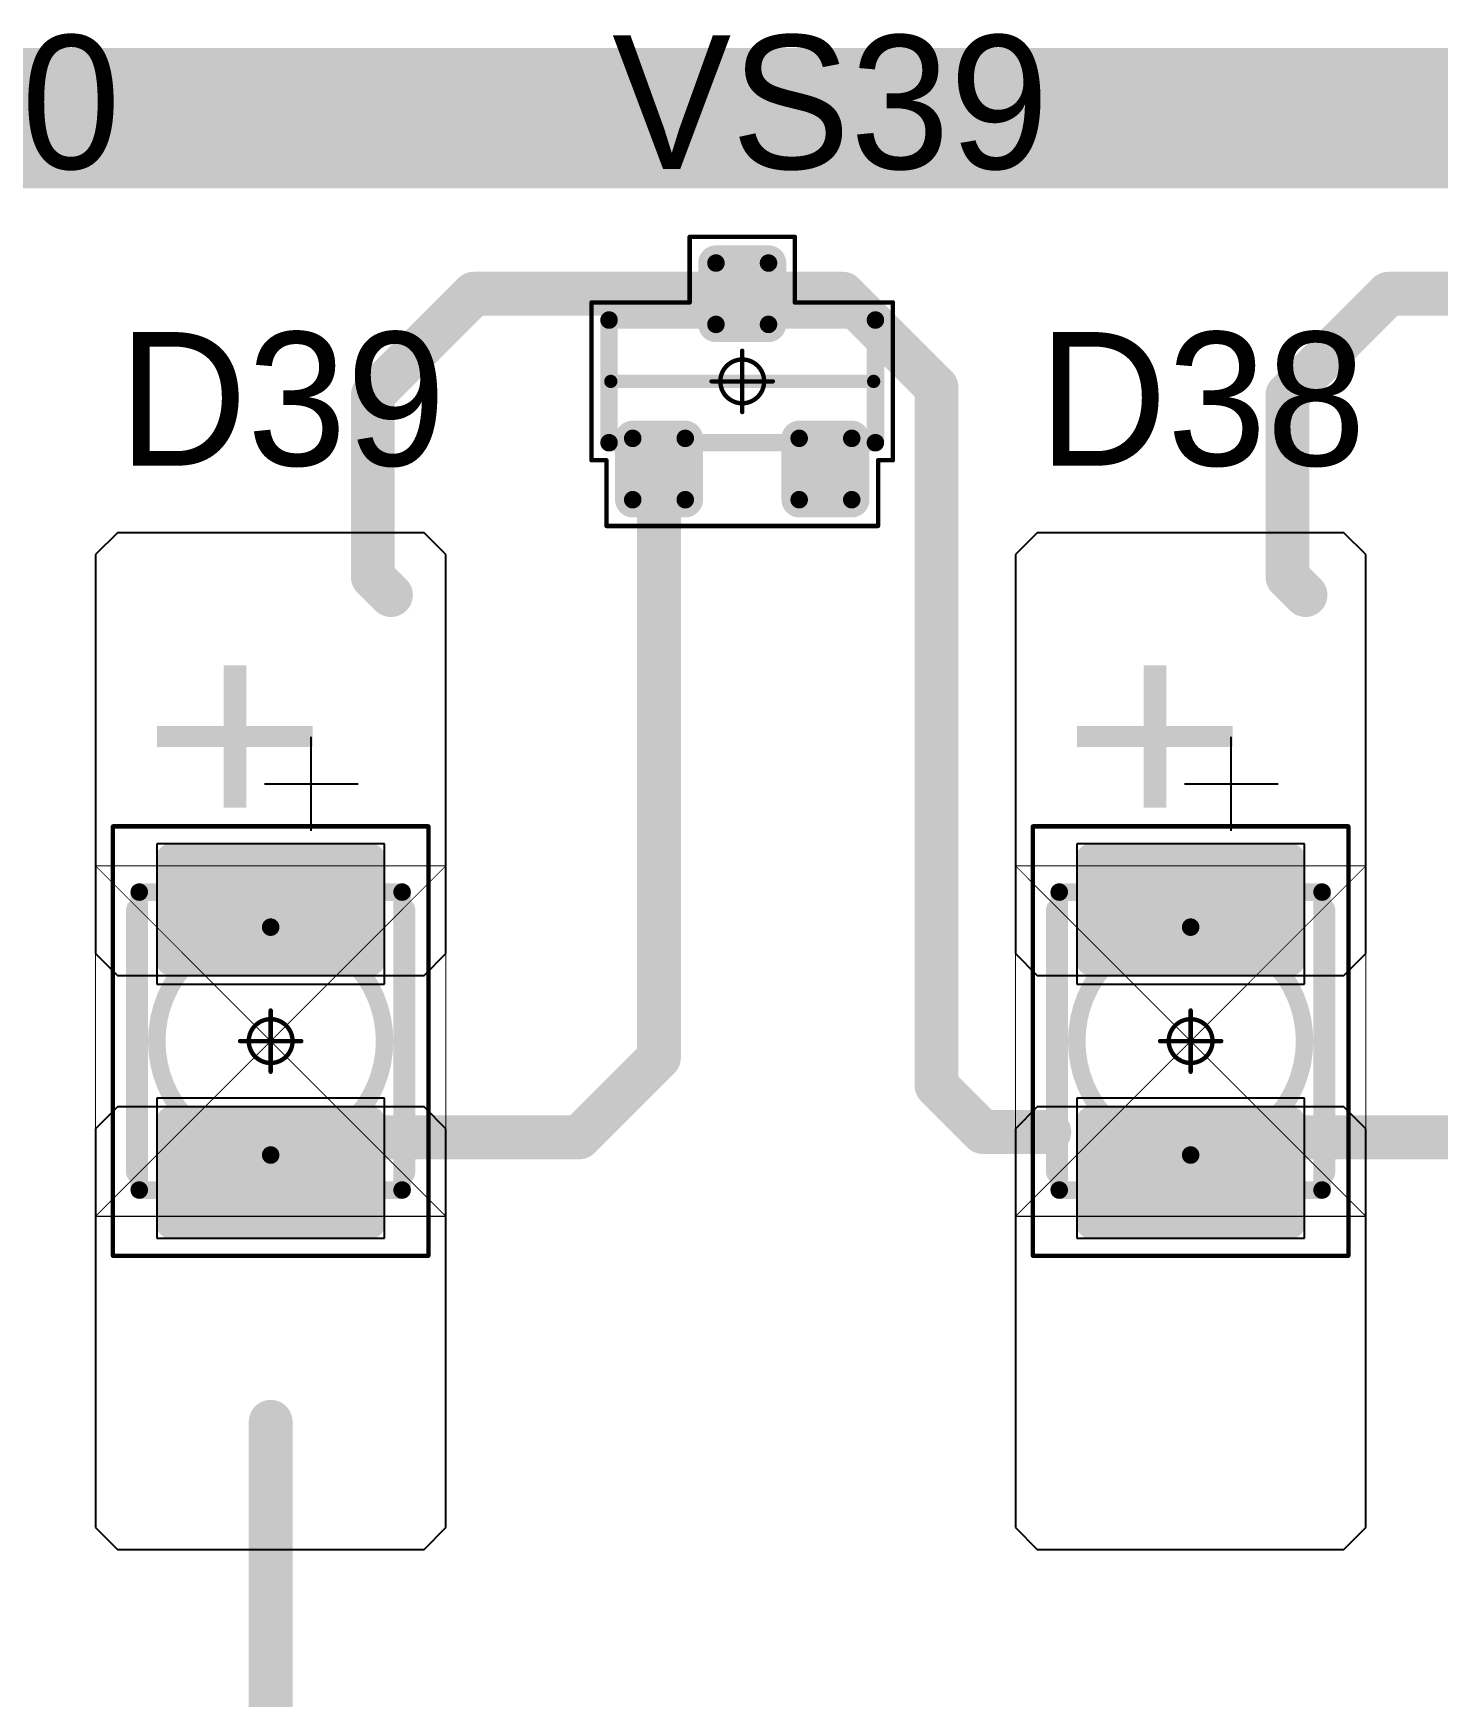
# Model space of a CAD drawing. Header units: millimetres. Extents: x 0 to 775, y 25 to 939.
# Drawn here: x 181.62 to 197.65, y 179.92 to 198.9 of the extents above; entities that cross this region are included whole.
import ezdxf

# ---------------------------------------------------------------- set-up
doc = ezdxf.new("R2010")
doc.units = ezdxf.units.MM
for name, color, linetype in [('Mechanical13', 56, 'Continuous'), ('Mechanical15', 56, 'Continuous'), ('Mechanical9', 56, 'Continuous'), ('TopLayer', 1, 'Continuous'), ('TopOverlay', 2, 'Continuous'), ('TopPaste', 8, 'Continuous'), ('TopSolder', 216, 'Continuous')]:
    doc.layers.add(name, color=color, linetype=linetype)

# ---------------------------------------------------------------- blocks, each defined once
blk = doc.blocks.new('SOT23_30')
at = {"layer": 'Mechanical13', "const_width": 0.2}
for points in [[(-0.7, 1.52), (0.7, 1.52)], [(-0.7, 1.52), (-0.7, -1.52)], [(0.7, 1.52), (0.7, -1.52)], [(-0.7, -1.52), (0.7, -1.52)]]:
    blk.add_lwpolyline(points, dxfattribs=at)
at = {"layer": 'Mechanical13', "const_width": 0.1}
for points in [[(-0.75, 1.52, 1), (-0.65, 1.52, 1)], [(-0.75, 1.52, 1), (-0.65, 1.52, 1)], [(0.65, 1.52, 1), (0.75, 1.52, 1)], [(0.65, 1.52, 1), (0.75, 1.52, 1)], [(-0.75, -1.52, 1), (-0.65, -1.52, 1)], [(-0.75, -1.52, 1), (-0.65, -1.52, 1)], [(0.65, -1.52, 1), (0.75, -1.52, 1)], [(0.65, -1.52, 1), (0.75, -1.52, 1)]]:
    blk.add_lwpolyline(points, format="xyb", close=True, dxfattribs=at)
at = {"layer": 'Mechanical15', "const_width": 0.05}
for points in [[(-0.9, 1.72), (-0.9, 1.55)], [(-0.9, 1.72), (0.9, 1.72)], [(0.9, 1.72), (0.9, 0.6)], [(-1.65, 1.55), (-1.65, -1.55)], [(-1.65, 1.55), (-0.9, 1.55)], [(0.9, 0.6), (1.65, 0.6)], [(1.65, 0.6), (1.65, -0.6)], [(0, 0.35), (0, -0.35)], [(-0.35, 0), (0.35, 0)], [(0.9, -0.6), (1.65, -0.6)], [(0.9, -0.6), (0.9, -1.72)], [(-1.65, -1.55), (-0.9, -1.55)], [(-0.9, -1.55), (-0.9, -1.72)], [(-0.9, -1.72), (0.9, -1.72)]]:
    blk.add_lwpolyline(points, dxfattribs=at)
at = {"layer": 'Mechanical15'}
for points, const_width in [([(-0.913, 1.72, 1), (-0.888, 1.72, 1)], 0.025), ([(-0.913, 1.72, 1), (-0.888, 1.72, 1)], 0.025), ([(0.888, 1.72, 1), (0.913, 1.72, 1)], 0.025), ([(0.888, 1.72, 1), (0.913, 1.72, 1)], 0.025), ([(-1.662, 1.55, 1), (-1.637, 1.55, 1)], 0.025), ([(-1.662, 1.55, 1), (-1.637, 1.55, 1)], 0.025), ([(-0.913, 1.55, 1), (-0.888, 1.55, 1)], 0.025), ([(-0.913, 1.55, 1), (-0.888, 1.55, 1)], 0.025), ([(0.888, 0.6, 1), (0.913, 0.6, 1)], 0.025), ([(0.888, 0.6, 1), (0.913, 0.6, 1)], 0.025), ([(1.637, 0.6, 1), (1.662, 0.6, 1)], 0.025), ([(1.637, 0.6, 1), (1.662, 0.6, 1)], 0.025), ([(0.25, 0, 1), (-0.25, 0, 1)], 0.05), ([(-0.012, 0.35, 1), (0.012, 0.35, 1)], 0.025), ([(-0.362, 0, 1), (-0.337, 0, 1)], 0.025), ([(-0.262, 0, 1), (-0.238, 0, 1)], 0.025), ([(0.238, 0, 1), (0.262, 0, 1)], 0.025), ([(0.337, 0, 1), (0.362, 0, 1)], 0.025), ([(-0.012, -0.35, 1), (0.012, -0.35, 1)], 0.025), ([(0.888, -0.6, 1), (0.913, -0.6, 1)], 0.025), ([(0.888, -0.6, 1), (0.913, -0.6, 1)], 0.025), ([(1.637, -0.6, 1), (1.662, -0.6, 1)], 0.025), ([(1.637, -0.6, 1), (1.662, -0.6, 1)], 0.025), ([(-1.662, -1.55, 1), (-1.637, -1.55, 1)], 0.025), ([(-1.662, -1.55, 1), (-1.637, -1.55, 1)], 0.025), ([(-0.913, -1.55, 1), (-0.888, -1.55, 1)], 0.025), ([(-0.913, -1.55, 1), (-0.888, -1.55, 1)], 0.025), ([(-0.913, -1.72, 1), (-0.888, -1.72, 1)], 0.025), ([(-0.913, -1.72, 1), (-0.888, -1.72, 1)], 0.025), ([(0.888, -1.72, 1), (0.913, -1.72, 1)], 0.025), ([(0.888, -1.72, 1), (0.913, -1.72, 1)], 0.025)]:
    blk.add_lwpolyline(points, format="xyb", close=True, dxfattribs=dict(at, const_width=const_width))
at = {"layer": 'TopLayer', "const_width": 0.1}
for points in [[(-1.4, 1.25, 1), (-1.3, 1.25, 1)], [(-0.7, 1.25, 1), (-0.6, 1.25, 1)], [(-1.4, 0.65, 1), (-1.3, 0.65, 1)], [(-0.7, 0.65, 1), (-0.6, 0.65, 1)], [(0.6, 0.3, 1), (0.7, 0.3, 1)], [(1.3, 0.3, 1), (1.4, 0.3, 1)], [(0.6, -0.3, 1), (0.7, -0.3, 1)], [(1.3, -0.3, 1), (1.4, -0.3, 1)], [(-1.4, -0.65, 1), (-1.3, -0.65, 1)], [(-0.7, -0.65, 1), (-0.6, -0.65, 1)], [(-1.4, -1.25, 1), (-1.3, -1.25, 1)], [(-0.7, -1.25, 1), (-0.6, -1.25, 1)]]:
    blk.add_lwpolyline(points, format="xyb", close=True, dxfattribs=at)
at = {"layer": 'TopLayer'}
for points in [[(-1.35, 1.35), (-1.35, 0.55), (-0.65, 1.35), (-0.65, 0.55)], [(-1.45, 1.25), (-1.45, 0.65), (-0.55, 1.25), (-0.55, 0.65)], [(0.65, 0.4), (0.65, -0.4), (1.35, 0.4), (1.35, -0.4)], [(0.55, 0.3), (0.55, -0.3), (1.45, 0.3), (1.45, -0.3)], [(-1.35, -0.55), (-1.35, -1.35), (-0.65, -0.55), (-0.65, -1.35)], [(-1.45, -0.65), (-1.45, -1.25), (-0.55, -0.65), (-0.55, -1.25)]]:
    blk.add_solid(points, dxfattribs=at)
at = {"layer": 'TopOverlay', "const_width": 0.15}
blk.add_lwpolyline([(0, 1.5), (0, -1.5)], dxfattribs=at)
at = {"layer": 'TopOverlay', "const_width": 0.075}
for points in [[(-0.038, 1.5, 1), (0.038, 1.5, 1)], [(-0.038, -1.5, 1), (0.038, -1.5, 1)]]:
    blk.add_lwpolyline(points, format="xyb", close=True, dxfattribs=at)
at = {"layer": 'TopPaste', "const_width": 0.075}
for points in [[(-1.387, 1.25, 1), (-1.313, 1.25, 1)], [(-0.687, 1.25, 1), (-0.613, 1.25, 1)], [(-1.387, 0.65, 1), (-1.313, 0.65, 1)], [(-0.687, 0.65, 1), (-0.613, 0.65, 1)], [(0.613, 0.3, 1), (0.687, 0.3, 1)], [(1.313, 0.3, 1), (1.387, 0.3, 1)], [(0.613, -0.3, 1), (0.687, -0.3, 1)], [(1.313, -0.3, 1), (1.387, -0.3, 1)], [(-1.387, -0.65, 1), (-1.313, -0.65, 1)], [(-0.687, -0.65, 1), (-0.613, -0.65, 1)], [(-1.387, -1.25, 1), (-1.313, -1.25, 1)], [(-0.687, -1.25, 1), (-0.613, -1.25, 1)]]:
    blk.add_lwpolyline(points, format="xyb", close=True, dxfattribs=at)
at = {"layer": 'TopPaste'}
for points in [[(-1.425, 1.25), (-1.425, 0.65), (-0.575, 1.25), (-0.575, 0.65)], [(-1.35, 1.325), (-1.35, 0.575), (-0.65, 1.325), (-0.65, 0.575)], [(0.575, 0.3), (0.575, -0.3), (1.425, 0.3), (1.425, -0.3)], [(0.65, 0.375), (0.65, -0.375), (1.35, 0.375), (1.35, -0.375)], [(-1.425, -0.65), (-1.425, -1.25), (-0.575, -0.65), (-0.575, -1.25)], [(-1.35, -0.575), (-1.35, -1.325), (-0.65, -0.575), (-0.65, -1.325)]]:
    blk.add_solid(points, dxfattribs=at)
at = {"layer": 'TopSolder', "const_width": 0.202}
for points in [[(-1.451, 1.25, 1), (-1.249, 1.25, 1)], [(-0.751, 1.25, 1), (-0.549, 1.25, 1)], [(-1.451, 0.65, 1), (-1.249, 0.65, 1)], [(-0.751, 0.65, 1), (-0.549, 0.65, 1)], [(0.549, 0.3, 1), (0.751, 0.3, 1)], [(1.249, 0.3, 1), (1.451, 0.3, 1)], [(0.549, -0.3, 1), (0.751, -0.3, 1)], [(1.249, -0.3, 1), (1.451, -0.3, 1)], [(-1.451, -0.65, 1), (-1.249, -0.65, 1)], [(-0.751, -0.65, 1), (-0.549, -0.65, 1)], [(-1.451, -1.25, 1), (-1.249, -1.25, 1)], [(-0.751, -1.25, 1), (-0.549, -1.25, 1)]]:
    blk.add_lwpolyline(points, format="xyb", close=True, dxfattribs=at)
at = {"layer": 'TopSolder'}
for points in [[(-1.35, 1.452), (-1.35, 0.448), (-0.65, 1.452), (-0.65, 0.448)], [(-1.552, 1.25), (-1.552, 0.65), (-0.448, 1.25), (-0.448, 0.65)], [(0.65, 0.502), (0.65, -0.502), (1.35, 0.502), (1.35, -0.502)], [(0.448, 0.3), (0.448, -0.3), (1.552, 0.3), (1.552, -0.3)], [(-1.35, -0.448), (-1.35, -1.452), (-0.65, -0.448), (-0.65, -1.452)], [(-1.552, -0.65), (-1.552, -1.25), (-0.448, -0.65), (-0.448, -1.25)]]:
    blk.add_solid(points, dxfattribs=at)
blk = doc.blocks.new('T66G_123')
at = {"layer": 'Mechanical13'}
for p, q in [((2.936, 0.071), (2.936, -1)), ((2.4, -0.464), (3.471, -0.464))]:
    blk.add_line(p, q, dxfattribs=at)
at = {"layer": 'Mechanical13', "const_width": 0.2}
for points in [[(-1.7, 1.5), (-1.7, -1.5)], [(-1.7, 1.5), (1.7, 1.5)], [(1.7, 1.5), (1.7, -1.5)], [(-1.7, -1.5), (1.7, -1.5)]]:
    blk.add_lwpolyline(points, dxfattribs=at)
at = {"layer": 'Mechanical13'}
for points, const_width in [([(-1.75, 1.5, 1), (-1.65, 1.5, 1)], 0.1), ([(-1.75, 1.5, 1), (-1.65, 1.5, 1)], 0.1), ([(1.65, 1.5, 1), (1.75, 1.5, 1)], 0.1), ([(1.65, 1.5, 1), (1.75, 1.5, 1)], 0.1), ([(1.3, 0, 1), (-1.3, 0, 1)], 0.2), ([(-1.35, 0, 1), (-1.25, 0, 1)], 0.1), ([(1.25, 0, 1), (1.35, 0, 1)], 0.1), ([(-1.75, -1.5, 1), (-1.65, -1.5, 1)], 0.1), ([(-1.75, -1.5, 1), (-1.65, -1.5, 1)], 0.1), ([(1.65, -1.5, 1), (1.75, -1.5, 1)], 0.1), ([(1.65, -1.5, 1), (1.75, -1.5, 1)], 0.1)]:
    blk.add_lwpolyline(points, format="xyb", close=True, dxfattribs=dict(at, const_width=const_width))
at = {"layer": 'Mechanical15', "const_width": 0.05}
for points in [[(-2.45, 1.8), (2.45, 1.8)], [(-2.45, 1.8), (-2.45, -1.8)], [(2.45, 1.8), (2.45, -1.8)], [(0, 0.35), (0, -0.35)], [(-0.35, 0), (0.35, 0)], [(-2.45, -1.8), (2.45, -1.8)]]:
    blk.add_lwpolyline(points, dxfattribs=at)
at = {"layer": 'Mechanical15'}
for points, const_width in [([(-2.462, 1.8, 1), (-2.438, 1.8, 1)], 0.025), ([(-2.462, 1.8, 1), (-2.438, 1.8, 1)], 0.025), ([(2.438, 1.8, 1), (2.462, 1.8, 1)], 0.025), ([(2.438, 1.8, 1), (2.462, 1.8, 1)], 0.025), ([(0.25, 0, 1), (-0.25, 0, 1)], 0.05), ([(-0.012, 0.35, 1), (0.012, 0.35, 1)], 0.025), ([(-0.362, 0, 1), (-0.337, 0, 1)], 0.025), ([(-0.262, 0, 1), (-0.238, 0, 1)], 0.025), ([(0.238, 0, 1), (0.262, 0, 1)], 0.025), ([(0.337, 0, 1), (0.362, 0, 1)], 0.025), ([(-0.012, -0.35, 1), (0.012, -0.35, 1)], 0.025), ([(-2.462, -1.8, 1), (-2.438, -1.8, 1)], 0.025), ([(-2.462, -1.8, 1), (-2.438, -1.8, 1)], 0.025), ([(2.438, -1.8, 1), (2.462, -1.8, 1)], 0.025), ([(2.438, -1.8, 1), (2.462, -1.8, 1)], 0.025)]:
    blk.add_lwpolyline(points, format="xyb", close=True, dxfattribs=dict(at, const_width=const_width))
at = {"layer": 'TopLayer'}
for p, q in [((-5.55, 2), (-5.8, 1.75)), ((-1, 2), (-5.55, 2)), ((-0.75, 1.75), (-1, 2)), ((1, 2), (0.75, 1.75)), ((5.55, 2), (1, 2)), ((5.8, 1.75), (5.55, 2)), ((-5.8, 1.75), (-5.8, -1.75)), ((-0.75, -1.75), (-0.75, 1.75)), ((0.75, 1.75), (0.75, -1.75)), ((5.8, -1.75), (5.8, 1.75)), ((-5.8, -1.75), (-5.55, -2)), ((-1, -2), (-0.75, -1.75)), ((0.75, -1.75), (1, -2)), ((5.55, -2), (5.8, -1.75)), ((-5.55, -2), (-1, -2)), ((1, -2), (5.55, -2))]:
    blk.add_line(p, q, dxfattribs=at)
at = {"layer": 'TopLayer', "const_width": 0.15}
for points in [[(-2.175, 1.15, 1), (-2.025, 1.15, 1)], [(-0.975, 1.15, 1), (-0.825, 1.15, 1)], [(0.825, 1.15, 1), (0.975, 1.15, 1)], [(2.025, 1.15, 1), (2.175, 1.15, 1)], [(-2.175, -1.15, 1), (-2.025, -1.15, 1)], [(-0.975, -1.15, 1), (-0.825, -1.15, 1)], [(0.825, -1.15, 1), (0.975, -1.15, 1)], [(2.025, -1.15, 1), (2.175, -1.15, 1)]]:
    blk.add_lwpolyline(points, format="xyb", close=True, dxfattribs=at)
at = {"layer": 'TopLayer'}
for points in [[(-0.75, 1.15), (-2.25, 1.15), (-0.75, -1.15), (-2.25, -1.15)], [(-0.9, 1.3), (-2.1, 1.3), (-0.9, -1.3), (-2.1, -1.3)], [(2.25, 1.15), (0.75, 1.15), (2.25, -1.15), (0.75, -1.15)], [(2.1, 1.3), (0.9, 1.3), (2.1, -1.3), (0.9, -1.3)]]:
    blk.add_solid(points, dxfattribs=at)
at = {"layer": 'TopOverlay', "const_width": 0.25}
for points in [[(-1.5, 1.525), (1.5, 1.525)], [(-1.5, -1.525), (1.5, -1.525)]]:
    blk.add_lwpolyline(points, dxfattribs=at)
at = {"layer": 'TopOverlay', "const_width": 0.125}
for points in [[(-1.562, 1.525, 1), (-1.438, 1.525, 1)], [(1.438, 1.525, 1), (1.562, 1.525, 1)], [(-1.562, -1.525, 1), (-1.438, -1.525, 1)], [(1.438, -1.525, 1), (1.562, -1.525, 1)]]:
    blk.add_lwpolyline(points, format="xyb", close=True, dxfattribs=at)
at = {"layer": 'TopPaste', "const_width": 0.125}
for points in [[(-2.163, 1.15, 1), (-2.038, 1.15, 1)], [(-0.963, 1.15, 1), (-0.838, 1.15, 1)], [(0.838, 1.15, 1), (0.963, 1.15, 1)], [(2.038, 1.15, 1), (2.163, 1.15, 1)], [(-2.163, -1.15, 1), (-2.038, -1.15, 1)], [(-0.963, -1.15, 1), (-0.838, -1.15, 1)], [(0.838, -1.15, 1), (0.963, -1.15, 1)], [(2.038, -1.15, 1), (2.163, -1.15, 1)]]:
    blk.add_lwpolyline(points, format="xyb", close=True, dxfattribs=at)
at = {"layer": 'TopPaste'}
for points in [[(-0.775, 1.15), (-2.225, 1.15), (-0.775, -1.15), (-2.225, -1.15)], [(-0.9, 1.275), (-2.1, 1.275), (-0.9, -1.275), (-2.1, -1.275)], [(2.225, 1.15), (0.775, 1.15), (2.225, -1.15), (0.775, -1.15)], [(2.1, 1.275), (0.9, 1.275), (2.1, -1.275), (0.9, -1.275)]]:
    blk.add_solid(points, dxfattribs=at)
at = {"layer": 'TopSolder'}
for p, q in [((-2.25, 1.3), (-2.25, -1.3)), ((-0.65, 1.3), (-2.25, 1.3)), ((-0.65, -1.3), (-0.65, 1.3)), ((0.65, 1.3), (0.65, -1.3)), ((2.25, 1.3), (0.65, 1.3)), ((2.25, -1.3), (2.25, 1.3)), ((-2.25, -1.3), (-0.65, -1.3)), ((0.65, -1.3), (2.25, -1.3))]:
    blk.add_line(p, q, dxfattribs=at)
at = {"layer": 'TopOverlay'}
blk.add_text('+', height=2.5, dxfattribs=at).set_placement((2.5, -0.8))
blk = doc.blocks.new('T66G_124')
at = {"layer": 'Mechanical13'}
for p, q in [((2.936, 0.071), (2.936, -1)), ((2.4, -0.464), (3.471, -0.464))]:
    blk.add_line(p, q, dxfattribs=at)
at = {"layer": 'Mechanical13', "const_width": 0.2}
for points in [[(-1.7, 1.5), (-1.7, -1.5)], [(-1.7, 1.5), (1.7, 1.5)], [(1.7, 1.5), (1.7, -1.5)], [(-1.7, -1.5), (1.7, -1.5)]]:
    blk.add_lwpolyline(points, dxfattribs=at)
at = {"layer": 'Mechanical13'}
for points, const_width in [([(-1.75, 1.5, 1), (-1.65, 1.5, 1)], 0.1), ([(-1.75, 1.5, 1), (-1.65, 1.5, 1)], 0.1), ([(1.65, 1.5, 1), (1.75, 1.5, 1)], 0.1), ([(1.65, 1.5, 1), (1.75, 1.5, 1)], 0.1), ([(1.3, 0, 1), (-1.3, 0, 1)], 0.2), ([(-1.35, 0, 1), (-1.25, 0, 1)], 0.1), ([(1.25, 0, 1), (1.35, 0, 1)], 0.1), ([(-1.75, -1.5, 1), (-1.65, -1.5, 1)], 0.1), ([(-1.75, -1.5, 1), (-1.65, -1.5, 1)], 0.1), ([(1.65, -1.5, 1), (1.75, -1.5, 1)], 0.1), ([(1.65, -1.5, 1), (1.75, -1.5, 1)], 0.1)]:
    blk.add_lwpolyline(points, format="xyb", close=True, dxfattribs=dict(at, const_width=const_width))
at = {"layer": 'Mechanical15', "const_width": 0.05}
for points in [[(-2.45, 1.8), (2.45, 1.8)], [(-2.45, 1.8), (-2.45, -1.8)], [(2.45, 1.8), (2.45, -1.8)], [(0, 0.35), (0, -0.35)], [(-0.35, 0), (0.35, 0)], [(-2.45, -1.8), (2.45, -1.8)]]:
    blk.add_lwpolyline(points, dxfattribs=at)
at = {"layer": 'Mechanical15'}
for points, const_width in [([(-2.462, 1.8, 1), (-2.438, 1.8, 1)], 0.025), ([(-2.462, 1.8, 1), (-2.438, 1.8, 1)], 0.025), ([(2.438, 1.8, 1), (2.462, 1.8, 1)], 0.025), ([(2.438, 1.8, 1), (2.462, 1.8, 1)], 0.025), ([(0.25, 0, 1), (-0.25, 0, 1)], 0.05), ([(-0.012, 0.35, 1), (0.012, 0.35, 1)], 0.025), ([(-0.362, 0, 1), (-0.337, 0, 1)], 0.025), ([(-0.262, 0, 1), (-0.238, 0, 1)], 0.025), ([(0.238, 0, 1), (0.262, 0, 1)], 0.025), ([(0.337, 0, 1), (0.362, 0, 1)], 0.025), ([(-0.012, -0.35, 1), (0.012, -0.35, 1)], 0.025), ([(-2.462, -1.8, 1), (-2.438, -1.8, 1)], 0.025), ([(-2.462, -1.8, 1), (-2.438, -1.8, 1)], 0.025), ([(2.438, -1.8, 1), (2.462, -1.8, 1)], 0.025), ([(2.438, -1.8, 1), (2.462, -1.8, 1)], 0.025)]:
    blk.add_lwpolyline(points, format="xyb", close=True, dxfattribs=dict(at, const_width=const_width))
at = {"layer": 'TopLayer'}
for p, q in [((-5.55, 2), (-5.8, 1.75)), ((-1, 2), (-5.55, 2)), ((-0.75, 1.75), (-1, 2)), ((1, 2), (0.75, 1.75)), ((5.55, 2), (1, 2)), ((5.8, 1.75), (5.55, 2)), ((-5.8, 1.75), (-5.8, -1.75)), ((-0.75, -1.75), (-0.75, 1.75)), ((0.75, 1.75), (0.75, -1.75)), ((5.8, -1.75), (5.8, 1.75)), ((-5.8, -1.75), (-5.55, -2)), ((-1, -2), (-0.75, -1.75)), ((0.75, -1.75), (1, -2)), ((5.55, -2), (5.8, -1.75)), ((-5.55, -2), (-1, -2)), ((1, -2), (5.55, -2))]:
    blk.add_line(p, q, dxfattribs=at)
at = {"layer": 'TopLayer', "const_width": 0.15}
for points in [[(-2.175, 1.15, 1), (-2.025, 1.15, 1)], [(-0.975, 1.15, 1), (-0.825, 1.15, 1)], [(0.825, 1.15, 1), (0.975, 1.15, 1)], [(2.025, 1.15, 1), (2.175, 1.15, 1)], [(-2.175, -1.15, 1), (-2.025, -1.15, 1)], [(-0.975, -1.15, 1), (-0.825, -1.15, 1)], [(0.825, -1.15, 1), (0.975, -1.15, 1)], [(2.025, -1.15, 1), (2.175, -1.15, 1)]]:
    blk.add_lwpolyline(points, format="xyb", close=True, dxfattribs=at)
at = {"layer": 'TopLayer'}
for points in [[(-0.75, 1.15), (-2.25, 1.15), (-0.75, -1.15), (-2.25, -1.15)], [(-0.9, 1.3), (-2.1, 1.3), (-0.9, -1.3), (-2.1, -1.3)], [(2.25, 1.15), (0.75, 1.15), (2.25, -1.15), (0.75, -1.15)], [(2.1, 1.3), (0.9, 1.3), (2.1, -1.3), (0.9, -1.3)]]:
    blk.add_solid(points, dxfattribs=at)
at = {"layer": 'TopOverlay', "const_width": 0.25}
for points in [[(-1.5, 1.525), (1.5, 1.525)], [(-1.5, -1.525), (1.5, -1.525)]]:
    blk.add_lwpolyline(points, dxfattribs=at)
at = {"layer": 'TopOverlay', "const_width": 0.125}
for points in [[(-1.562, 1.525, 1), (-1.438, 1.525, 1)], [(1.438, 1.525, 1), (1.562, 1.525, 1)], [(-1.562, -1.525, 1), (-1.438, -1.525, 1)], [(1.438, -1.525, 1), (1.562, -1.525, 1)]]:
    blk.add_lwpolyline(points, format="xyb", close=True, dxfattribs=at)
at = {"layer": 'TopPaste', "const_width": 0.125}
for points in [[(-2.163, 1.15, 1), (-2.038, 1.15, 1)], [(-0.963, 1.15, 1), (-0.838, 1.15, 1)], [(0.838, 1.15, 1), (0.963, 1.15, 1)], [(2.038, 1.15, 1), (2.163, 1.15, 1)], [(-2.163, -1.15, 1), (-2.038, -1.15, 1)], [(-0.963, -1.15, 1), (-0.838, -1.15, 1)], [(0.838, -1.15, 1), (0.963, -1.15, 1)], [(2.038, -1.15, 1), (2.163, -1.15, 1)]]:
    blk.add_lwpolyline(points, format="xyb", close=True, dxfattribs=at)
at = {"layer": 'TopPaste'}
for points in [[(-0.775, 1.15), (-2.225, 1.15), (-0.775, -1.15), (-2.225, -1.15)], [(-0.9, 1.275), (-2.1, 1.275), (-0.9, -1.275), (-2.1, -1.275)], [(2.225, 1.15), (0.775, 1.15), (2.225, -1.15), (0.775, -1.15)], [(2.1, 1.275), (0.9, 1.275), (2.1, -1.275), (0.9, -1.275)]]:
    blk.add_solid(points, dxfattribs=at)
at = {"layer": 'TopSolder'}
for p, q in [((-2.25, 1.3), (-2.25, -1.3)), ((-0.65, 1.3), (-2.25, 1.3)), ((-0.65, -1.3), (-0.65, 1.3)), ((0.65, 1.3), (0.65, -1.3)), ((2.25, 1.3), (0.65, 1.3)), ((2.25, -1.3), (2.25, 1.3)), ((-2.25, -1.3), (-0.65, -1.3)), ((0.65, -1.3), (2.25, -1.3))]:
    blk.add_line(p, q, dxfattribs=at)
at = {"layer": 'TopOverlay'}
blk.add_text('+', height=2.5, dxfattribs=at).set_placement((2.5, -0.8))

msp = doc.modelspace()

# ---------------------------------------------------------------- linework, layer by layer
at = {"layer": 'Mechanical9'}
for points, const_width in [([(182.333, 189.4), (186.333, 189.4)], 0.0127), ([(182.333, 185.4), (182.333, 189.4)], 0.0127), ([(182.333, 185.4), (186.333, 189.4)], 0.01), ([(182.333, 189.4), (186.333, 185.4)], 0.01), ([(186.333, 185.4), (186.333, 189.4)], 0.0127), ([(192.833, 189.4), (196.833, 189.4)], 0.0127), ([(192.833, 185.4), (192.833, 189.4)], 0.0127), ([(192.833, 185.4), (196.833, 189.4)], 0.01), ([(192.833, 189.4), (196.833, 185.4)], 0.01), ([(196.833, 185.4), (196.833, 189.4)], 0.0127), ([(182.333, 185.4), (186.333, 185.4)], 0.0127), ([(192.833, 185.4), (196.833, 185.4)], 0.0127)]:
    msp.add_lwpolyline(points, dxfattribs=dict(at, const_width=const_width))
for points, const_width in [([(182.33, 189.4, 1), (182.336, 189.4, 1)], 0.00635), ([(182.33, 189.4, 1), (182.336, 189.4, 1)], 0.00635), ([(182.33, 189.4, 1), (182.335, 189.4, 1)], 0.005), ([(186.33, 189.4, 1), (186.336, 189.4, 1)], 0.00635), ([(186.33, 189.4, 1), (186.336, 189.4, 1)], 0.00635), ([(186.33, 189.4, 1), (186.335, 189.4, 1)], 0.005), ([(192.83, 189.4, 1), (192.836, 189.4, 1)], 0.00635), ([(192.83, 189.4, 1), (192.836, 189.4, 1)], 0.00635), ([(192.83, 189.4, 1), (192.835, 189.4, 1)], 0.005), ([(196.83, 189.4, 1), (196.836, 189.4, 1)], 0.00635), ([(196.83, 189.4, 1), (196.836, 189.4, 1)], 0.00635), ([(196.83, 189.4, 1), (196.835, 189.4, 1)], 0.005), ([(182.33, 185.4, 1), (182.336, 185.4, 1)], 0.00635), ([(182.33, 185.4, 1), (182.336, 185.4, 1)], 0.00635), ([(182.33, 185.4, 1), (182.335, 185.4, 1)], 0.005), ([(186.33, 185.4, 1), (186.336, 185.4, 1)], 0.00635), ([(186.33, 185.4, 1), (186.336, 185.4, 1)], 0.00635), ([(186.33, 185.4, 1), (186.335, 185.4, 1)], 0.005), ([(192.83, 185.4, 1), (192.836, 185.4, 1)], 0.00635), ([(192.83, 185.4, 1), (192.836, 185.4, 1)], 0.00635), ([(192.83, 185.4, 1), (192.835, 185.4, 1)], 0.005), ([(196.83, 185.4, 1), (196.836, 185.4, 1)], 0.00635), ([(196.83, 185.4, 1), (196.836, 185.4, 1)], 0.00635), ([(196.83, 185.4, 1), (196.835, 185.4, 1)], 0.005)]:
    msp.add_lwpolyline(points, format="xyb", close=True, dxfattribs=dict(at, const_width=const_width))
at = {"layer": 'TopLayer'}
for points, const_width in [([(179.085, 197.93), (210.363, 197.93)], 1.6), ([(185.499, 194.775), (186.65, 195.927)], 0.5), ([(186.65, 195.927), (189.715, 195.927)], 0.5), ([(189.715, 195.927), (190.866, 195.927)], 0.5), ([(190.866, 195.927), (191.932, 194.86)], 0.5), ([(195.938, 194.775), (197.089, 195.927)], 0.5), ([(197.089, 195.927), (200.154, 195.927)], 0.5), ([(185.499, 192.695), (185.499, 194.775)], 0.5), ([(191.932, 186.893), (191.932, 194.86)], 0.5), ([(195.938, 192.695), (195.938, 194.775)], 0.5), ([(188.765, 187.212), (188.765, 193.927)], 0.5), ([(185.499, 192.695), (185.706, 192.489)], 0.5), ([(195.938, 192.695), (196.144, 192.489)], 0.5), ([(187.854, 186.301), (188.765, 187.212)], 0.5), ([(191.932, 186.893), (192.462, 186.362)], 0.5), ([(192.462, 186.362), (193.22, 186.362)], 0.5), ([(185.413, 186.301), (187.854, 186.301)], 0.5), ([(195.852, 186.301), (198.293, 186.301)], 0.5), ([(184.333, 176.758), (184.333, 183.056)], 0.5)]:
    msp.add_lwpolyline(points, dxfattribs=dict(at, const_width=const_width))
at = {"layer": 'TopLayer', "const_width": 0.25}
for points in [[(186.525, 195.927, 1), (186.775, 195.927, 1)], [(186.525, 195.927, 1), (186.775, 195.927, 1)], [(189.59, 195.927, 1), (189.84, 195.927, 1)], [(189.59, 195.927, 1), (189.84, 195.927, 1)], [(190.741, 195.927, 1), (190.991, 195.927, 1)], [(190.741, 195.927, 1), (190.991, 195.927, 1)], [(196.964, 195.927, 1), (197.214, 195.927, 1)], [(196.964, 195.927, 1), (197.214, 195.927, 1)], [(185.374, 194.775, 1), (185.624, 194.775, 1)], [(185.374, 194.775, 1), (185.624, 194.775, 1)], [(191.807, 194.86, 1), (192.057, 194.86, 1)], [(191.807, 194.86, 1), (192.057, 194.86, 1)], [(195.813, 194.775, 1), (196.063, 194.775, 1)], [(195.813, 194.775, 1), (196.063, 194.775, 1)], [(188.64, 193.927, 1), (188.89, 193.927, 1)], [(185.374, 192.695, 1), (185.624, 192.695, 1)], [(185.374, 192.695, 1), (185.624, 192.695, 1)], [(195.813, 192.695, 1), (196.063, 192.695, 1)], [(195.813, 192.695, 1), (196.063, 192.695, 1)], [(185.581, 192.489, 1), (185.831, 192.489, 1)], [(196.019, 192.489, 1), (196.269, 192.489, 1)], [(188.64, 187.212, 1), (188.89, 187.212, 1)], [(188.64, 187.212, 1), (188.89, 187.212, 1)], [(191.807, 186.893, 1), (192.057, 186.893, 1)], [(191.807, 186.893, 1), (192.057, 186.893, 1)], [(192.337, 186.362, 1), (192.587, 186.362, 1)], [(192.337, 186.362, 1), (192.587, 186.362, 1)], [(193.095, 186.362, 1), (193.345, 186.362, 1)], [(185.288, 186.301, 1), (185.538, 186.301, 1)], [(187.729, 186.301, 1), (187.979, 186.301, 1)], [(187.729, 186.301, 1), (187.979, 186.301, 1)], [(195.727, 186.301, 1), (195.977, 186.301, 1)], [(184.208, 183.056, 1), (184.458, 183.056, 1)]]:
    msp.add_lwpolyline(points, format="xyb", close=True, dxfattribs=at)

# ---------------------------------------------------------------- block references
at = {"rotation": 90}
for name, p in [('SOT23_30', (189.715, 194.927)), ('T66G_123', (184.333, 187.4)), ('T66G_124', (194.833, 187.4))]:
    msp.add_blockref(name, p, dxfattribs=at)

# ---------------------------------------------------------------- texts
at = {"layer": 'TopOverlay'}
for s, p in [('VS40', (177.635, 197.352)), ('VS39', (188.23, 197.352)), ('D39', (182.593, 193.966)), ('D38', (193.093, 193.966))]:
    msp.add_text(s, height=1.524, dxfattribs=at).set_placement(p)

doc.saveas('drawing.dxf')
